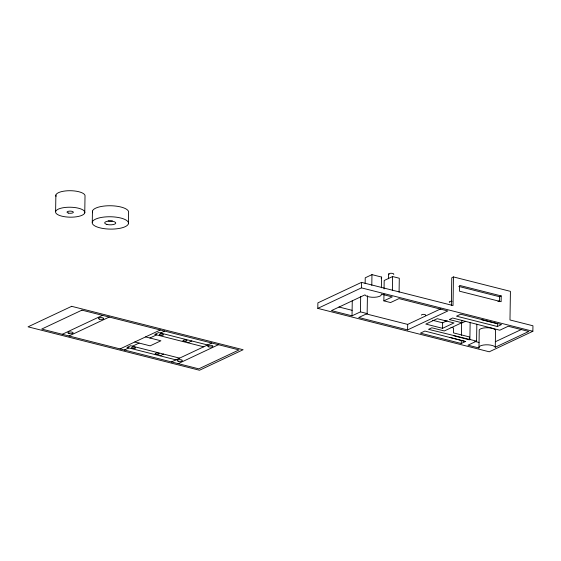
<?xml version="1.0" encoding="UTF-8"?>
<svg xmlns="http://www.w3.org/2000/svg" width="561" height="561" viewBox="0 0 561 561"><rect width="100%" height="100%" fill="white"/><g stroke="black" fill="none" stroke-linecap="round" stroke-linejoin="round"><path stroke-width="0.84" d="M55.616 211.553L55.876 195.046M84.76 212.843A14.628 4.979 0.9 0 0 64.031 207.598A14.628 4.979 0.9 0 0 61.773 216.153A14.628 4.979 0.9 0 0 84.76 212.843L85.013 196.336A14.628 4.979 0.9 0 0 69.837 190.712A14.628 4.979 0.9 0 0 56.037 196.35M92.27 222.128L92.446 211.125M128.406 223.734A18.141 6.171 0.9 0 0 102.705 217.226A18.141 6.171 0.9 0 0 99.907 227.836A18.141 6.171 0.9 0 0 128.406 223.734L128.574 212.731A18.141 6.171 0.9 0 0 109.753 205.747A18.141 6.171 0.9 0 0 92.642 212.738M317.799 308.382L317.884 302.877L361.501 282.365L453.015 305.542L453.463 276.931L510.426 291.355L509.977 319.959L532.95 325.78L532.866 331.278L489.255 351.796L317.799 308.382L361.41 287.863L532.866 331.278M383.969 294.069L383.864 300.857L392.279 296.902L381.27 294.111A8.275 2.819 0.9 0 1 374.538 297.274A8.275 2.819 0.9 0 1 364.966 294.855L331.446 310.619L352.028 315.829L352.266 300.717M352.028 315.829L360.442 311.874L360.681 296.608M361.41 287.863L361.501 282.365M365.141 283.578L365.232 277.8L371.964 274.631L381.536 277.057L381.368 287.786M383.864 300.857L390.568 302.554L398.976 298.599L447.846 310.969L407.602 329.903L358.731 317.526L367.146 313.571L367.427 295.759M371.796 285.36L371.964 274.631M384.054 288.985L384.187 280.5L392.595 276.545L399.299 278.242L399.081 292.218M388.507 278.761L388.584 274.049M392.377 290.521L392.595 276.545M407.602 329.903L407.686 324.405L440.834 308.809M442.559 328.318L453.996 322.94L437.243 318.697L425.806 324.076L442.559 328.318L442.643 322.82L447.215 320.668M449.768 337.364L465.7 341.565L424.873 331.06L420.427 333.15L461.261 343.493L465.7 341.404M451.346 305.465L451.78 277.723L453.463 276.931M453.421 335.646L469.354 339.847L469.396 336.93L453.47 332.897L453.547 327.947L451.002 327.301M461.261 343.493L461.31 340.345M461.387 335.366L461.577 323.136L465.497 321.292M476.843 324.167L476.577 341.13L428.527 329.342L431.823 327.792L444.312 330.955L461.808 322.722L461.85 320.366M469.88 339.433L470.146 322.47M478.968 347.974L479.234 330.92A8.275 2.819 0.9 0 1 485.966 327.757A8.275 2.819 0.9 0 1 495.538 330.177L495.272 347.231A8.275 2.819 0.9 0 0 485.7 344.812A8.275 2.819 0.9 0 0 478.968 347.974L467.958 345.19L476.577 341.13M497.348 326.516L501.506 324.56L460.679 314.216L456.521 316.173L497.348 326.516L497.39 323.76L481.597 319.763M499.458 301.671L499.542 296.72L501.218 295.928L501.127 301.706L459.487 291.187L459.613 285.423L501.218 295.928M62.278 334.286L102.53 315.352M68.982 335.983L109.227 317.049M120.054 348.914L160.299 329.98M124.374 350.008L128.813 347.918M132.466 346.2L139.128 343.066M149.899 338.002L156.561 334.868M160.46 333.031L164.618 331.074M160.018 355.821L163.672 354.103M187.9 342.806L191.806 340.969M171.505 361.943L211.756 343.009M178.209 363.64L218.453 344.706M495.356 341.733L521.078 329.63M495.272 347.231L528.785 331.467L508.203 326.257L499.795 330.212L452.615 318.01L449.319 319.56L461.808 322.722M458.779 286.426L499.542 296.72M432.594 320.275L442.643 322.82M360.442 311.874L367.146 313.571M338.942 306.993L352.119 310.331M366.403 313.95L407.686 324.405M474.823 341.404L479.052 342.476M207.598 344.966L158.63 332.568L154.731 334.405L203.692 346.803M145.579 336.909L160.895 340.786L150.124 345.849L134.808 341.972M179.604 358.135L130.636 345.737L126.982 347.455L175.951 359.853M112.396 220.873A5.561 1.893 0.9 0 1 108.147 220.81M497.958 301.481A2.63 0.898 0.9 0 1 499.325 300.991M421.528 315.156A2.048 0.694 0.9 0 1 423.73 314.37A2.048 0.694 0.9 0 1 425.469 315.331M445.104 321.067A2.048 0.694 0.9 0 1 445.581 320.562M449.768 302.414A2.048 0.694 0.9 0 1 449.663 301.566A2.048 0.694 0.9 0 1 452.047 301.341M389.187 274.708A2.63 0.898 0.9 0 1 390.751 273.277A2.63 0.898 0.9 0 1 393.675 274.504M381.536 277.057A8.275 2.819 0.9 0 1 381.157 278.501M71.661 306.32L28.05 326.832L199.499 370.246L243.116 349.734L71.661 306.32M81.948 310.142L41.696 329.069L198.79 368.85L239.035 349.917L81.948 310.142M68.358 213.061A3.184 1.087 0.9 0 0 73.358 212.339A3.184 1.087 0.9 0 0 68.849 211.195A3.184 1.087 0.9 0 0 68.358 213.061M106.828 224.4A5.561 1.893 0.9 0 0 115.727 223.271A5.561 1.893 0.9 0 0 108.091 221.167A5.561 1.893 0.9 0 0 106.828 224.4M99.535 319.181A2.63 0.898 0.9 0 0 103.673 318.585A2.63 0.898 0.9 0 0 99.942 317.645A2.63 0.898 0.9 0 0 99.535 319.181M155.846 354.307A2.048 0.694 0.9 0 0 159.184 353.942A2.048 0.694 0.9 0 0 156.477 353.128A2.048 0.694 0.9 0 0 155.846 354.307M178.209 361.214A2.63 0.898 0.9 0 0 182.346 360.618A2.63 0.898 0.9 0 0 178.615 359.671A2.63 0.898 0.9 0 0 178.209 361.214M208.762 346.845A2.63 0.898 0.9 0 0 212.9 346.249A2.63 0.898 0.9 0 0 209.169 345.303A2.63 0.898 0.9 0 0 208.762 346.845M132.396 348.374A2.048 0.694 0.9 0 0 135.615 347.911A2.048 0.694 0.9 0 0 132.712 347.175A2.048 0.694 0.9 0 0 132.396 348.374M183.784 341.27A2.048 0.694 0.9 0 0 187.002 340.808A2.048 0.694 0.9 0 0 184.099 340.078A2.048 0.694 0.9 0 0 183.784 341.27M160.187 335.296A2.048 0.694 0.9 0 0 163.405 334.833A2.048 0.694 0.9 0 0 160.502 334.097A2.048 0.694 0.9 0 0 160.187 335.296M68.982 333.557A2.63 0.898 0.9 0 0 73.119 332.961A2.63 0.898 0.9 0 0 69.389 332.014A2.63 0.898 0.9 0 0 68.982 333.557"/></g></svg>
